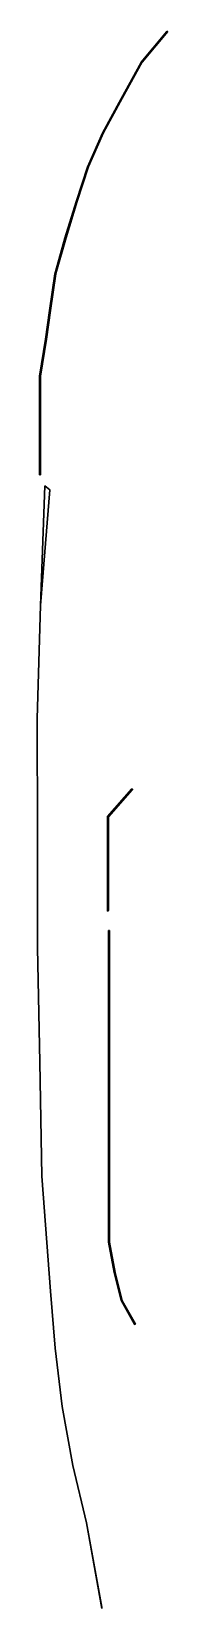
# Model space of a CAD drawing. Extents: x -5.2 to 0, y -31.7 to 31.
import ezdxf

# ---------------------------------------------------------------- set-up
doc = ezdxf.new("R2010")
doc.units = 0
doc.layers.add('R2', color=6, linetype='CONTINUOUS')

msp = doc.modelspace()

# ---------------------------------------------------------------- linework, layer by layer
at = {"layer": 'R2'}
for points in [[(0.02, 30.98, 4.23), (-1, 29.76, 4.18), (-1.04, 29.76, 4.18), (-0.02, 30.98, 4.23)], [(-0.02, 30.98, 4.23), (-1.04, 29.76, 4.18), (-1, 29.76, 4.18), (0.02, 30.98, 4.23)], [(-1, 29.76, 4.18), (-1.8, 28.32, 4.14), (-1.84, 28.32, 4.14), (-1.04, 29.76, 4.18)], [(-1.04, 29.76, 4.18), (-1.84, 28.32, 4.14), (-1.8, 28.32, 4.14), (-1, 29.76, 4.18)], [(-1.04, 29.76, 3.15), (-1.02, 29.78, 3.15), (-1.02, 29.78, 4.18), (-1.04, 29.76, 4.18)], [(-1.02, 29.74, 3.15), (-1.04, 29.76, 3.15), (-1.04, 29.76, 4.18), (-1.02, 29.74, 4.18)], [(-1.02, 29.78, 3.15), (-1, 29.76, 3.15), (-1, 29.76, 4.18), (-1.02, 29.78, 4.18)], [(-1, 29.76, 3.15), (-1.02, 29.74, 3.15), (-1.02, 29.74, 4.18), (-1, 29.76, 4.18)], [(-1.84, 28.32, 4.14), (-2.58, 26.96, 4.1), (-2.54, 26.96, 4.1), (-1.8, 28.32, 4.14)], [(-1.8, 28.32, 4.14), (-2.54, 26.96, 4.1), (-2.58, 26.96, 4.1), (-1.84, 28.32, 4.14)], [(-1.84, 28.32, 3.11), (-1.82, 28.34, 3.11), (-1.82, 28.34, 4.14), (-1.84, 28.32, 4.14)], [(-1.82, 28.3, 3.11), (-1.84, 28.32, 3.11), (-1.84, 28.32, 4.14), (-1.82, 28.3, 4.14)], [(-1.82, 28.34, 3.11), (-1.8, 28.32, 3.11), (-1.8, 28.32, 4.14), (-1.82, 28.34, 4.14)], [(-1.8, 28.32, 3.11), (-1.82, 28.3, 3.11), (-1.82, 28.3, 4.14), (-1.8, 28.32, 4.14)], [(-2.54, 26.96, 4.1), (-3.14, 25.6, 4.1), (-3.18, 25.6, 4.1), (-2.58, 26.96, 4.1)], [(-2.58, 26.96, 4.1), (-3.18, 25.6, 4.1), (-3.14, 25.6, 4.1), (-2.54, 26.96, 4.1)], [(-2.58, 26.96, 3.07), (-2.56, 26.98, 3.07), (-2.56, 26.98, 4.1), (-2.58, 26.96, 4.1)], [(-2.56, 26.94, 3.07), (-2.58, 26.96, 3.07), (-2.58, 26.96, 4.1), (-2.56, 26.94, 4.1)], [(-2.56, 26.98, 3.07), (-2.54, 26.96, 3.07), (-2.54, 26.96, 4.1), (-2.56, 26.98, 4.1)], [(-2.54, 26.96, 3.07), (-2.56, 26.94, 3.07), (-2.56, 26.94, 4.1), (-2.54, 26.96, 4.1)], [(-3.18, 25.6, 4.1), (-3.62, 24.23, 4.05), (-3.58, 24.23, 4.05), (-3.14, 25.6, 4.1)], [(-3.14, 25.6, 4.1), (-3.58, 24.23, 4.05), (-3.62, 24.23, 4.05), (-3.18, 25.6, 4.1)], [(-3.18, 25.6, 3.07), (-3.16, 25.62, 3.07), (-3.16, 25.62, 4.1), (-3.18, 25.6, 4.1)], [(-3.16, 25.58, 3.07), (-3.18, 25.6, 3.07), (-3.18, 25.6, 4.1), (-3.16, 25.58, 4.1)], [(-3.16, 25.62, 3.07), (-3.14, 25.6, 3.07), (-3.14, 25.6, 4.1), (-3.16, 25.62, 4.1)], [(-3.14, 25.6, 3.07), (-3.16, 25.58, 3.07), (-3.16, 25.58, 4.1), (-3.14, 25.6, 4.1)], [(-3.58, 24.23, 4.05), (-4.03, 22.79, 4.02), (-4.07, 22.79, 4.02), (-3.62, 24.23, 4.05)], [(-3.62, 24.23, 4.05), (-4.07, 22.79, 4.02), (-4.03, 22.79, 4.02), (-3.58, 24.23, 4.05)], [(-3.62, 24.23, 3), (-3.6, 24.25, 3), (-3.6, 24.25, 4.05), (-3.62, 24.23, 4.05)], [(-3.6, 24.21, 3), (-3.62, 24.23, 3), (-3.62, 24.23, 4.05), (-3.6, 24.21, 4.05)], [(-3.6, 24.25, 3), (-3.58, 24.23, 3), (-3.58, 24.23, 4.05), (-3.6, 24.25, 4.05)], [(-3.58, 24.23, 3), (-3.6, 24.21, 3), (-3.6, 24.21, 4.05), (-3.58, 24.23, 4.05)], [(-4.07, 22.79, 4.02), (-4.47, 21.36, 4), (-4.43, 21.36, 4), (-4.03, 22.79, 4.02)], [(-4.03, 22.79, 4.02), (-4.43, 21.36, 4), (-4.47, 21.36, 4), (-4.07, 22.79, 4.02)], [(-4.07, 22.79, 2.94), (-4.05, 22.81, 2.94), (-4.05, 22.81, 4.02), (-4.07, 22.79, 4.02)], [(-4.05, 22.77, 2.94), (-4.07, 22.79, 2.94), (-4.07, 22.79, 4.02), (-4.05, 22.77, 4.02)], [(-4.05, 22.81, 2.94), (-4.03, 22.79, 2.94), (-4.03, 22.79, 4.02), (-4.05, 22.81, 4.02)], [(-4.03, 22.79, 2.94), (-4.05, 22.77, 2.94), (-4.05, 22.77, 4.02), (-4.03, 22.79, 4.02)], [(-4.47, 21.36, 4), (-4.69, 19.9, 3.93), (-4.65, 19.9, 3.93), (-4.43, 21.36, 4)], [(-4.43, 21.36, 4), (-4.65, 19.9, 3.93), (-4.69, 19.9, 3.93), (-4.47, 21.36, 4)], [(-4.47, 21.36, 2.87), (-4.45, 21.38, 2.87), (-4.45, 21.38, 4), (-4.47, 21.36, 4)], [(-4.45, 21.34, 2.87), (-4.47, 21.36, 2.87), (-4.47, 21.36, 4), (-4.45, 21.34, 4)], [(-4.45, 21.38, 2.87), (-4.43, 21.36, 2.87), (-4.43, 21.36, 4), (-4.45, 21.38, 4)], [(-4.43, 21.36, 2.87), (-4.45, 21.34, 2.87), (-4.45, 21.34, 4), (-4.43, 21.36, 4)], [(-4.69, 19.9, 3.93), (-4.84, 18.76, 3.93), (-4.8, 18.76, 3.93), (-4.65, 19.9, 3.93)], [(-4.65, 19.9, 3.93), (-4.8, 18.76, 3.93), (-4.84, 18.76, 3.93), (-4.69, 19.9, 3.93)], [(-4.69, 19.9, 2.8), (-4.67, 19.92, 2.8), (-4.67, 19.92, 3.93), (-4.69, 19.9, 3.93)], [(-4.67, 19.88, 2.8), (-4.69, 19.9, 2.8), (-4.69, 19.9, 3.93), (-4.67, 19.88, 3.93)], [(-4.67, 19.92, 2.8), (-4.65, 19.9, 2.8), (-4.65, 19.9, 3.93), (-4.67, 19.92, 3.93)], [(-4.65, 19.9, 2.8), (-4.67, 19.88, 2.8), (-4.67, 19.88, 3.93), (-4.65, 19.9, 3.93)], [(-4.8, 18.76, 3.93), (-5.04, 17.29, 3.87), (-5.08, 17.29, 3.87), (-4.84, 18.76, 3.93)], [(-4.84, 18.76, 3.93), (-5.08, 17.29, 3.87), (-5.04, 17.29, 3.87), (-4.8, 18.76, 3.93)], [(-4.84, 18.76, 2.74), (-4.82, 18.78, 2.74), (-4.82, 18.78, 3.93), (-4.84, 18.76, 3.93)], [(-4.82, 18.74, 2.74), (-4.84, 18.76, 2.74), (-4.84, 18.76, 3.93), (-4.82, 18.74, 3.93)], [(-4.82, 18.78, 2.74), (-4.8, 18.76, 2.74), (-4.8, 18.76, 3.93), (-4.82, 18.78, 3.93)], [(-4.8, 18.76, 2.74), (-4.82, 18.74, 2.74), (-4.82, 18.74, 3.93), (-4.8, 18.76, 3.93)], [(-5.08, 17.29, 2.68), (-5.06, 17.31, 2.68), (-5.06, 17.31, 3.87), (-5.08, 17.29, 3.87)], [(-5.08, 17.29, 3.87), (-5.08, 13.37, 3.87), (-5.04, 13.37, 3.87), (-5.04, 17.29, 3.87)], [(-5.04, 17.29, 3.87), (-5.04, 13.37, 3.87), (-5.08, 13.37, 3.87), (-5.08, 17.29, 3.87)], [(-5.06, 17.27, 2.68), (-5.08, 17.29, 2.68), (-5.08, 17.29, 3.87), (-5.06, 17.27, 3.87)], [(-5.06, 17.31, 2.68), (-5.04, 17.29, 2.68), (-5.04, 17.29, 3.87), (-5.06, 17.31, 3.87)], [(-5.04, 17.29, 2.68), (-5.06, 17.27, 2.68), (-5.06, 17.27, 3.87), (-5.04, 17.29, 3.87)], [(-5.08, 15.27, 2.68), (-5.06, 15.29, 2.68), (-5.06, 15.29, 3.87), (-5.08, 15.27, 3.87)], [(-5.06, 15.25, 2.68), (-5.08, 15.27, 2.68), (-5.08, 15.27, 3.87), (-5.06, 15.25, 3.87)], [(-5.06, 15.29, 2.68), (-5.04, 15.27, 2.68), (-5.04, 15.27, 3.87), (-5.06, 15.29, 3.87)], [(-5.04, 15.27, 2.68), (-5.06, 15.25, 2.68), (-5.06, 15.25, 3.87), (-5.04, 15.27, 3.87)], [(-5.08, 13.4, 2.68), (-5.06, 13.42, 2.68), (-5.06, 13.42, 3.87), (-5.08, 13.4, 3.87)], [(-5.06, 13.38, 2.68), (-5.08, 13.4, 2.68), (-5.08, 13.4, 3.87), (-5.06, 13.38, 3.87)], [(-5.06, 13.42, 2.68), (-5.04, 13.4, 2.68), (-5.04, 13.4, 3.87), (-5.06, 13.42, 3.87)], [(-5.04, 13.4, 2.68), (-5.06, 13.38, 2.68), (-5.06, 13.38, 3.87), (-5.04, 13.4, 3.87)], [(-4.871, 12.929, 1.554), (-5.04, 8.18, 1.57), (-5.04, 8.18, 0.5), (-4.67, 12.77, 0.57)], [(-4.67, 12.77, 0.57), (-5.04, 8.18, 0.5), (-5.04, 8.18, 1.57), (-4.871, 12.929, 1.554)], [(-5.04, 8.18, 1.57), (-5.18, 3.69, 1.57), (-5.18, 3.69, 0.4), (-5.04, 8.18, 0.5)], [(-5.04, 8.18, 0.5), (-5.18, 3.69, 0.4), (-5.18, 3.69, 1.57), (-5.04, 8.18, 1.57)], [(-5.18, 3.69, 0.4), (-5.16, -0.89, 0.48), (-5.16, -0.89, 1.6), (-5.18, 3.69, 1.57)], [(-5.18, 3.69, 1.57), (-5.16, -0.89, 1.6), (-5.16, -0.89, 0.48), (-5.18, 3.69, 0.4)], [(-1.42, 0.89, 4.88), (-2.38, -0.2, 4.88), (-2.34, -0.22, 4.88), (-1.4, 0.85, 4.88)], [(-1.4, 0.85, 4.88), (-2.34, -0.22, 4.88), (-2.38, -0.2, 4.88), (-1.42, 0.89, 4.88)], [(-1.42, 0.87, 3.71), (-1.4, 0.89, 3.71), (-1.4, 0.89, 4.88), (-1.42, 0.87, 4.88)], [(-1.4, 0.85, 3.71), (-1.42, 0.87, 3.71), (-1.42, 0.87, 4.88), (-1.4, 0.85, 4.88)], [(-1.4, 0.89, 3.71), (-1.38, 0.87, 3.71), (-1.38, 0.87, 4.88), (-1.4, 0.89, 4.88)], [(-1.38, 0.87, 3.71), (-1.4, 0.85, 3.71), (-1.4, 0.85, 4.88), (-1.38, 0.87, 4.88)], [(-2.38, -0.22, 3.71), (-2.36, -0.2, 3.71), (-2.36, -0.2, 4.88), (-2.38, -0.22, 4.88)], [(-2.38, -0.2, 4.88), (-2.38, -3.97, 4.88), (-2.34, -3.94, 4.88), (-2.34, -0.22, 4.88)], [(-2.34, -0.22, 4.88), (-2.34, -3.94, 4.88), (-2.38, -3.97, 4.88), (-2.38, -0.2, 4.88)], [(-2.36, -0.24, 3.71), (-2.38, -0.22, 3.71), (-2.38, -0.22, 4.88), (-2.36, -0.24, 4.88)], [(-2.36, -0.2, 3.71), (-2.34, -0.22, 3.71), (-2.34, -0.22, 4.88), (-2.36, -0.2, 4.88)], [(-2.34, -0.22, 3.71), (-2.36, -0.24, 3.71), (-2.36, -0.24, 4.88), (-2.34, -0.22, 4.88)], [(-5.16, -0.89, 0.48), (-5.16, -5.42, 0.51), (-5.16, -5.42, 1.71), (-5.16, -0.89, 1.6)], [(-5.16, -0.89, 1.6), (-5.16, -5.42, 1.71), (-5.16, -5.42, 0.51), (-5.16, -0.89, 0.48)], [(-2.38, -1.65, 3.71), (-2.36, -1.63, 3.71), (-2.36, -1.63, 4.88), (-2.38, -1.65, 4.88)], [(-2.36, -1.67, 3.71), (-2.38, -1.65, 3.71), (-2.38, -1.65, 4.88), (-2.36, -1.67, 4.88)], [(-2.36, -1.63, 3.71), (-2.34, -1.65, 3.71), (-2.34, -1.65, 4.88), (-2.36, -1.63, 4.88)], [(-2.34, -1.65, 3.71), (-2.36, -1.67, 3.71), (-2.36, -1.67, 4.88), (-2.34, -1.65, 4.88)], [(-2.38, -2.8, 3.71), (-2.36, -2.78, 3.71), (-2.36, -2.78, 4.88), (-2.38, -2.8, 4.88)], [(-2.36, -2.82, 3.71), (-2.38, -2.8, 3.71), (-2.38, -2.8, 4.88), (-2.36, -2.82, 4.88)], [(-2.36, -2.78, 3.71), (-2.34, -2.8, 3.71), (-2.34, -2.8, 4.88), (-2.36, -2.78, 4.88)], [(-2.34, -2.8, 3.71), (-2.36, -2.82, 3.71), (-2.36, -2.82, 4.88), (-2.34, -2.8, 4.88)], [(-2.38, -3.94, 3.71), (-2.36, -3.92, 3.71), (-2.36, -3.92, 4.88), (-2.38, -3.94, 4.88)], [(-2.36, -3.96, 3.71), (-2.38, -3.94, 3.71), (-2.38, -3.94, 4.88), (-2.36, -3.96, 4.88)], [(-2.36, -3.92, 3.71), (-2.34, -3.94, 3.71), (-2.34, -3.94, 4.88), (-2.36, -3.92, 4.88)], [(-2.34, -3.94, 3.71), (-2.36, -3.96, 3.71), (-2.36, -3.96, 4.88), (-2.34, -3.94, 4.88)], [(-2.34, -4.76, 2.85), (-2.32, -4.74, 2.85), (-2.32, -4.74, 3.87), (-2.34, -4.76, 3.87)], [(-2.3, -4.74, 3.87), (-2.3, -6.08, 3.93), (-2.34, -6.08, 3.93), (-2.34, -4.74, 3.87)], [(-2.34, -4.74, 3.87), (-2.34, -6.08, 3.93), (-2.3, -6.08, 3.93), (-2.3, -4.74, 3.87)], [(-2.32, -4.78, 2.85), (-2.34, -4.76, 2.85), (-2.34, -4.76, 3.87), (-2.32, -4.78, 3.87)], [(-2.32, -4.74, 2.85), (-2.3, -4.76, 2.85), (-2.3, -4.76, 3.87), (-2.32, -4.74, 3.87)], [(-2.3, -4.76, 2.85), (-2.32, -4.78, 2.85), (-2.32, -4.78, 3.87), (-2.3, -4.76, 3.87)], [(-5.16, -5.42, 0.51), (-5.07, -9.96, 0.7), (-5.07, -9.96, 1.93), (-5.16, -5.42, 1.71)], [(-5.16, -5.42, 1.71), (-5.07, -9.96, 1.93), (-5.07, -9.96, 0.7), (-5.16, -5.42, 0.51)], [(-2.34, -6.08, 2.91), (-2.32, -6.06, 2.91), (-2.32, -6.06, 3.93), (-2.34, -6.08, 3.93)], [(-2.32, -6.1, 2.91), (-2.34, -6.08, 2.91), (-2.34, -6.08, 3.93), (-2.32, -6.1, 3.93)], [(-2.34, -6.08, 3.93), (-2.34, -7.16, 3.98), (-2.3, -7.16, 3.98), (-2.3, -6.08, 3.93)], [(-2.3, -6.08, 3.93), (-2.3, -7.16, 3.98), (-2.34, -7.16, 3.98), (-2.34, -6.08, 3.93)], [(-2.32, -6.06, 2.91), (-2.3, -6.08, 2.91), (-2.3, -6.08, 3.93), (-2.32, -6.06, 3.93)], [(-2.3, -6.08, 2.91), (-2.32, -6.1, 2.91), (-2.32, -6.1, 3.93), (-2.3, -6.08, 3.93)], [(-2.34, -7.16, 2.96), (-2.32, -7.14, 2.96), (-2.32, -7.14, 3.98), (-2.34, -7.16, 3.98)], [(-2.34, -7.16, 3.98), (-2.34, -8.37, 4.04), (-2.3, -8.37, 4.04), (-2.3, -7.16, 3.98)], [(-2.3, -7.16, 3.98), (-2.3, -8.37, 4.04), (-2.34, -8.37, 4.04), (-2.34, -7.16, 3.98)], [(-2.32, -7.18, 2.96), (-2.34, -7.16, 2.96), (-2.34, -7.16, 3.98), (-2.32, -7.18, 3.98)], [(-2.32, -7.14, 2.96), (-2.3, -7.16, 2.96), (-2.3, -7.16, 3.98), (-2.32, -7.14, 3.98)], [(-2.3, -7.16, 2.96), (-2.32, -7.18, 2.96), (-2.32, -7.18, 3.98), (-2.3, -7.16, 3.98)], [(-2.34, -8.37, 3.02), (-2.32, -8.35, 3.02), (-2.32, -8.35, 4.04), (-2.34, -8.37, 4.04)], [(-2.32, -8.39, 3.02), (-2.34, -8.37, 3.02), (-2.34, -8.37, 4.04), (-2.32, -8.39, 4.04)], [(-2.34, -8.37, 4.04), (-2.34, -9.91, 4.12), (-2.3, -9.91, 4.12), (-2.3, -8.37, 4.04)], [(-2.3, -8.37, 4.04), (-2.3, -9.91, 4.12), (-2.34, -9.91, 4.12), (-2.34, -8.37, 4.04)], [(-2.32, -8.35, 3.02), (-2.3, -8.37, 3.02), (-2.3, -8.37, 4.04), (-2.32, -8.35, 4.04)], [(-2.3, -8.37, 3.02), (-2.32, -8.39, 3.02), (-2.32, -8.39, 4.04), (-2.3, -8.37, 4.04)], [(-5.07, -9.96, 1.93), (-4.99, -14.5, 2.18), (-4.99, -14.5, 0.93), (-5.07, -9.96, 0.7)], [(-5.07, -9.96, 0.7), (-4.99, -14.5, 0.93), (-4.99, -14.5, 2.18), (-5.07, -9.96, 1.93)], [(-2.34, -9.91, 3.1), (-2.32, -9.89, 3.1), (-2.32, -9.89, 4.12), (-2.34, -9.91, 4.12)], [(-2.32, -9.93, 3.1), (-2.34, -9.91, 3.1), (-2.34, -9.91, 4.12), (-2.32, -9.93, 4.12)], [(-2.34, -9.91, 4.12), (-2.34, -11.11, 4.19), (-2.3, -11.11, 4.19), (-2.3, -9.91, 4.12)], [(-2.3, -9.91, 4.12), (-2.3, -11.11, 4.19), (-2.34, -11.11, 4.19), (-2.34, -9.91, 4.12)], [(-2.32, -9.89, 3.1), (-2.3, -9.91, 3.1), (-2.3, -9.91, 4.12), (-2.32, -9.89, 4.12)], [(-2.3, -9.91, 3.1), (-2.32, -9.93, 3.1), (-2.32, -9.93, 4.12), (-2.3, -9.91, 4.12)], [(-2.34, -11.11, 3.17), (-2.32, -11.09, 3.17), (-2.32, -11.09, 4.19), (-2.34, -11.11, 4.19)], [(-2.3, -11.11, 4.19), (-2.3, -12.71, 4.27), (-2.34, -12.71, 4.27), (-2.34, -11.11, 4.19)], [(-2.34, -11.11, 4.19), (-2.34, -12.71, 4.27), (-2.3, -12.71, 4.27), (-2.3, -11.11, 4.19)], [(-2.32, -11.13, 3.17), (-2.34, -11.11, 3.17), (-2.34, -11.11, 4.19), (-2.32, -11.13, 4.19)], [(-2.32, -11.09, 3.17), (-2.3, -11.11, 3.17), (-2.3, -11.11, 4.19), (-2.32, -11.09, 4.19)], [(-2.3, -11.11, 3.17), (-2.32, -11.13, 3.17), (-2.32, -11.13, 4.19), (-2.3, -11.11, 4.19)], [(-2.34, -12.71, 3.25), (-2.32, -12.69, 3.25), (-2.32, -12.69, 4.27), (-2.34, -12.71, 4.27)], [(-2.34, -12.71, 4.27), (-2.34, -14.1, 4.35), (-2.3, -14.1, 4.35), (-2.3, -12.71, 4.27)], [(-2.3, -12.71, 4.27), (-2.3, -14.1, 4.35), (-2.34, -14.1, 4.35), (-2.34, -12.71, 4.27)], [(-2.32, -12.73, 3.25), (-2.34, -12.71, 3.25), (-2.34, -12.71, 4.27), (-2.32, -12.73, 4.27)], [(-2.32, -12.69, 3.25), (-2.3, -12.71, 3.25), (-2.3, -12.71, 4.27), (-2.32, -12.69, 4.27)], [(-2.3, -12.71, 3.25), (-2.32, -12.73, 3.25), (-2.32, -12.73, 4.27), (-2.3, -12.71, 4.27)], [(-2.34, -14.1, 3.33), (-2.32, -14.08, 3.33), (-2.32, -14.08, 4.35), (-2.34, -14.1, 4.35)], [(-2.3, -14.1, 4.35), (-2.3, -15.49, 4.43), (-2.34, -15.49, 4.43), (-2.34, -14.1, 4.35)], [(-2.34, -14.1, 4.35), (-2.34, -15.49, 4.43), (-2.3, -15.49, 4.43), (-2.3, -14.1, 4.35)], [(-2.32, -14.12, 3.33), (-2.34, -14.1, 3.33), (-2.34, -14.1, 4.35), (-2.32, -14.12, 4.35)], [(-2.32, -14.08, 3.33), (-2.3, -14.1, 3.33), (-2.3, -14.1, 4.35), (-2.32, -14.08, 4.35)], [(-2.3, -14.1, 3.33), (-2.32, -14.12, 3.33), (-2.32, -14.12, 4.35), (-2.3, -14.1, 4.35)], [(-4.99, -14.5, 2.18), (-4.64, -19.07, 2.54), (-4.64, -19.07, 1.26), (-4.99, -14.5, 0.93)], [(-4.99, -14.5, 0.93), (-4.64, -19.07, 1.26), (-4.64, -19.07, 2.54), (-4.99, -14.5, 2.18)], [(-2.34, -15.49, 3.41), (-2.32, -15.47, 3.41), (-2.32, -15.47, 4.43), (-2.34, -15.49, 4.43)], [(-2.3, -15.49, 4.43), (-2.3, -17.12, 4.57), (-2.34, -17.12, 4.57), (-2.34, -15.49, 4.43)], [(-2.34, -15.49, 4.43), (-2.34, -17.12, 4.57), (-2.3, -17.12, 4.57), (-2.3, -15.49, 4.43)], [(-2.32, -15.51, 3.41), (-2.34, -15.49, 3.41), (-2.34, -15.49, 4.43), (-2.32, -15.51, 4.43)], [(-2.32, -15.47, 3.41), (-2.3, -15.49, 3.41), (-2.3, -15.49, 4.43), (-2.32, -15.47, 4.43)], [(-2.3, -15.49, 3.41), (-2.32, -15.51, 3.41), (-2.32, -15.51, 4.43), (-2.3, -15.49, 4.43)], [(-2.34, -17.12, 3.55), (-2.32, -17.1, 3.55), (-2.32, -17.1, 4.57), (-2.34, -17.12, 4.57)], [(-2.32, -17.14, 3.55), (-2.34, -17.12, 3.55), (-2.34, -17.12, 4.57), (-2.32, -17.14, 4.57)], [(-2.34, -17.12, 4.57), (-2.12, -18.32, 4.68), (-2.08, -18.32, 4.68), (-2.3, -17.12, 4.57)], [(-2.3, -17.12, 4.57), (-2.08, -18.32, 4.68), (-2.12, -18.32, 4.68), (-2.34, -17.12, 4.57)], [(-2.32, -17.1, 3.55), (-2.3, -17.12, 3.55), (-2.3, -17.12, 4.57), (-2.32, -17.1, 4.57)], [(-2.3, -17.12, 3.55), (-2.32, -17.14, 3.55), (-2.32, -17.14, 4.57), (-2.3, -17.12, 4.57)], [(-2.12, -18.32, 3.66), (-2.1, -18.3, 3.66), (-2.1, -18.3, 4.68), (-2.12, -18.32, 4.68)], [(-2.1, -18.34, 3.66), (-2.12, -18.32, 3.66), (-2.12, -18.32, 4.68), (-2.1, -18.34, 4.68)], [(-2.12, -18.32, 4.68), (-1.84, -19.43, 4.79), (-1.8, -19.43, 4.79), (-2.08, -18.32, 4.68)], [(-2.08, -18.32, 4.68), (-1.8, -19.43, 4.79), (-1.84, -19.43, 4.79), (-2.12, -18.32, 4.68)], [(-2.1, -18.3, 3.66), (-2.08, -18.32, 3.66), (-2.08, -18.32, 4.68), (-2.1, -18.3, 4.68)], [(-2.08, -18.32, 3.66), (-2.1, -18.34, 3.66), (-2.1, -18.34, 4.68), (-2.08, -18.32, 4.68)], [(-4.64, -19.07, 2.54), (-4.46, -21.33, 2.73), (-4.46, -21.33, 1.43), (-4.64, -19.07, 1.26)], [(-4.64, -19.07, 1.26), (-4.46, -21.33, 1.43), (-4.46, -21.33, 2.73), (-4.64, -19.07, 2.54)], [(-1.84, -19.43, 3.77), (-1.82, -19.41, 3.77), (-1.82, -19.41, 4.79), (-1.84, -19.43, 4.79)], [(-1.82, -19.41, 3.77), (-1.8, -19.43, 3.77), (-1.8, -19.43, 4.79), (-1.82, -19.41, 4.79)], [(-1.82, -19.45, 3.77), (-1.84, -19.43, 3.77), (-1.84, -19.43, 4.79), (-1.82, -19.45, 4.79)], [(-1.84, -19.43, 4.79), (-1.31, -20.39, 4.88), (-1.27, -20.36, 4.88), (-1.8, -19.43, 4.79)], [(-1.8, -19.43, 4.79), (-1.27, -20.36, 4.88), (-1.31, -20.39, 4.88), (-1.84, -19.43, 4.79)], [(-1.8, -19.43, 3.77), (-1.82, -19.45, 3.77), (-1.82, -19.45, 4.79), (-1.8, -19.43, 4.79)], [(-1.31, -20.36, 3.86), (-1.29, -20.34, 3.86), (-1.29, -20.34, 4.88), (-1.31, -20.36, 4.88)], [(-1.29, -20.38, 3.86), (-1.31, -20.36, 3.86), (-1.31, -20.36, 4.88), (-1.29, -20.38, 4.88)], [(-1.29, -20.34, 3.86), (-1.27, -20.36, 3.86), (-1.27, -20.36, 4.88), (-1.29, -20.34, 4.88)], [(-1.27, -20.36, 3.86), (-1.29, -20.38, 3.86), (-1.29, -20.38, 4.88), (-1.27, -20.36, 4.88)], [(-4.46, -21.33, 1.43), (-4.18, -23.64, 1.67), (-4.18, -23.64, 2.97), (-4.46, -21.33, 2.73)], [(-4.46, -21.33, 2.73), (-4.18, -23.64, 2.97), (-4.18, -23.64, 1.67), (-4.46, -21.33, 1.43)], [(-4.18, -23.64, 1.67), (-3.76, -25.99, 1.94), (-3.76, -25.99, 3.21), (-4.18, -23.64, 2.97)], [(-4.18, -23.64, 2.97), (-3.76, -25.99, 3.21), (-3.76, -25.99, 1.94), (-4.18, -23.64, 1.67)], [(-3.76, -25.99, 3.21), (-3.21, -28.27, 3.5), (-3.21, -28.27, 2.2), (-3.76, -25.99, 1.94)], [(-3.76, -25.99, 1.94), (-3.21, -28.27, 2.2), (-3.21, -28.27, 3.5), (-3.76, -25.99, 3.21)], [(-3.21, -28.27, 3.5), (-2.61, -31.67, 3.94), (-2.61, -31.62, 2.47), (-3.21, -28.27, 2.2)], [(-3.21, -28.27, 2.2), (-2.61, -31.62, 2.47), (-2.61, -31.67, 3.94), (-3.21, -28.27, 3.5)]]:
    msp.add_3dface(points, dxfattribs=at)

doc.saveas('drawing.dxf')
